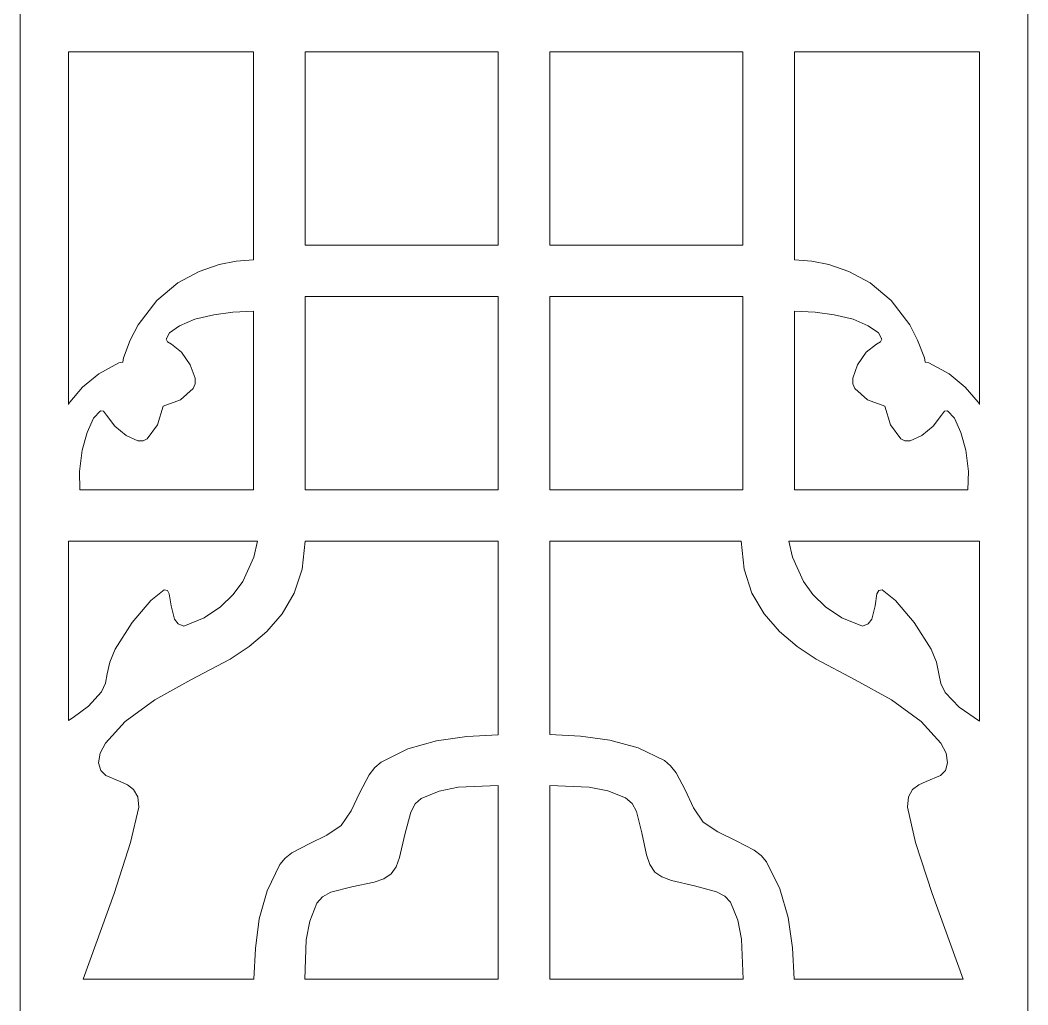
# Model space of a CAD drawing. Header units: centimetres. Extents: x -9.2 to 6.7, y -13.6 to 13.1.
# Drawn here: x -0.08 to 6.71, y -0.25 to 6.39 of the extents above; entities that cross this region are included whole.
import ezdxf

# ---------------------------------------------------------------- set-up
doc = ezdxf.new("R2010")
doc.units = ezdxf.units.CM
doc.header["$MEASUREMENT"] = 0
doc.layers.add('layer 1', color=7, linetype='Continuous')

msp = doc.modelspace()

# ---------------------------------------------------------------- linework, layer by layer
at = {"layer": 'layer 1', "color": 242, "lineweight": 9}
for points, knots in [([(-0.08297, 13.06701), (-0.08297, 13.06701), (6.71348, 13.06701), (6.71348, 13.06701), (6.71348, 13.06701), (6.71348, 13.06701), (6.71348, -13.57505), (6.71348, -13.57505), (6.71348, -13.57505), (6.71348, -13.57505), (-0.08297, -13.57505), (-0.08297, -13.57505), (-0.08297, -13.57505), (-0.08297, -13.57505), (-0.08297, 13.06701), (-0.08297, 13.06701)], [0, 0, 0, 0, 0.2, 0.2, 0.2, 0.2, 0.4, 0.4, 0.4, 0.4, 0.6, 0.6, 0.6, 0.6, 1, 1, 1, 1]), ([(0.24286, 3.79457), (0.24286, 3.79457), (0.24286, 6.17239), (0.24286, 6.17239), (0.24286, 6.17239), (0.24286, 6.17239), (1.49154, 6.17239), (1.49154, 6.17239), (1.49154, 6.17239), (1.49154, 6.17239), (1.49154, 4.7703), (1.49154, 4.7703), (1.49154, 4.7703), (1.49154, 4.7703), (1.373, 4.76161), (1.373, 4.76161), (1.373, 4.76161), (1.373, 4.76161), (1.2588, 4.73861), (1.2588, 4.73861), (1.2588, 4.73861), (1.2588, 4.73861), (1.12375, 4.69214), (1.12375, 4.69214), (1.12375, 4.69214), (1.12375, 4.69214), (0.98002, 4.61399), (0.98002, 4.61399), (0.98002, 4.61399), (0.98002, 4.61399), (0.83934, 4.49632), (0.83934, 4.49632), (0.83934, 4.49632), (0.83934, 4.49632), (0.71342, 4.33087), (0.71342, 4.33087), (0.71342, 4.33087), (0.71342, 4.33087), (0.66002, 4.22753), (0.66002, 4.22753), (0.66002, 4.22753), (0.66002, 4.22753), (0.61442, 4.10899), (0.61442, 4.10899), (0.61442, 4.10899), (0.61442, 4.10899), (0.60964, 4.08077), (0.60964, 4.08077), (0.60964, 4.08077), (0.60964, 4.08077), (0.5836, 4.07555), (0.5836, 4.07555), (0.5836, 4.07555), (0.5836, 4.07555), (0.44724, 4.0013), (0.44724, 4.0013), (0.44724, 4.0013), (0.44724, 4.0013), (0.33826, 3.91185), (0.33826, 3.91185), (0.33826, 3.91185), (0.33826, 3.91185), (0.25271, 3.81112), (0.25271, 3.81112), (0.25271, 3.81112), (0.25271, 3.81112), (0.24286, 3.79457), (0.24286, 3.79457)], [0, 0, 0, 0, 0.0555556, 0.0555556, 0.0555556, 0.0555556, 0.1111111, 0.1111111, 0.1111111, 0.1111111, 0.1666667, 0.1666667, 0.1666667, 0.1666667, 0.2222222, 0.2222222, 0.2222222, 0.2222222, 0.2777778, 0.2777778, 0.2777778, 0.2777778, 0.3333333, 0.3333333, 0.3333333, 0.3333333, 0.3888889, 0.3888889, 0.3888889, 0.3888889, 0.4444444, 0.4444444, 0.4444444, 0.4444444, 0.5, 0.5, 0.5, 0.5, 0.5555556, 0.5555556, 0.5555556, 0.5555556, 0.6111111, 0.6111111, 0.6111111, 0.6111111, 0.6666667, 0.6666667, 0.6666667, 0.6666667, 0.7222222, 0.7222222, 0.7222222, 0.7222222, 0.7777778, 0.7777778, 0.7777778, 0.7777778, 0.8333333, 0.8333333, 0.8333333, 0.8333333, 0.8888889, 0.8888889, 0.8888889, 0.8888889, 1, 1, 1, 1]), ([(1.83891, 6.17239), (1.83891, 6.17239), (1.83891, 4.86973), (1.83891, 4.86973), (1.83891, 4.86973), (1.83891, 4.86973), (3.14156, 4.86973), (3.14156, 4.86973), (3.14156, 4.86973), (3.14156, 4.86973), (3.14156, 6.17239), (3.14156, 6.17239), (3.14156, 6.17239), (3.14156, 6.17239), (1.83891, 6.17239), (1.83891, 6.17239)], [0, 0, 0, 0, 0.2, 0.2, 0.2, 0.2, 0.4, 0.4, 0.4, 0.4, 0.6, 0.6, 0.6, 0.6, 1, 1, 1, 1]), ([(4.79158, 4.86973), (4.79158, 4.86973), (4.79158, 6.17239), (4.79158, 6.17239), (4.79158, 6.17239), (4.79158, 6.17239), (3.48895, 6.17239), (3.48895, 6.17239), (3.48895, 6.17239), (3.48895, 6.17239), (3.48895, 4.86973), (3.48895, 4.86973), (3.48895, 4.86973), (3.48895, 4.86973), (4.79158, 4.86973), (4.79158, 4.86973)], [0, 0, 0, 0, 0.2, 0.2, 0.2, 0.2, 0.4, 0.4, 0.4, 0.4, 0.6, 0.6, 0.6, 0.6, 1, 1, 1, 1]), ([(6.38765, 6.17239), (6.38765, 6.17239), (6.38765, 3.79395), (6.38765, 3.79395), (6.38765, 3.79395), (6.38765, 3.79395), (6.37736, 3.81112), (6.37736, 3.81112), (6.37736, 3.81112), (6.37736, 3.81112), (6.29181, 3.91185), (6.29181, 3.91185), (6.29181, 3.91185), (6.29181, 3.91185), (6.18283, 4.0013), (6.18283, 4.0013), (6.18283, 4.0013), (6.18283, 4.0013), (6.04647, 4.07555), (6.04647, 4.07555), (6.04647, 4.07555), (6.04647, 4.07555), (6.02043, 4.08077), (6.02043, 4.08077), (6.02043, 4.08077), (6.02043, 4.08077), (6.01565, 4.10899), (6.01565, 4.10899), (6.01565, 4.10899), (6.01565, 4.10899), (5.97005, 4.22753), (5.97005, 4.22753), (5.97005, 4.22753), (5.97005, 4.22753), (5.91665, 4.33087), (5.91665, 4.33087), (5.91665, 4.33087), (5.91665, 4.33087), (5.79073, 4.49632), (5.79073, 4.49632), (5.79073, 4.49632), (5.79073, 4.49632), (5.65003, 4.61399), (5.65003, 4.61399), (5.65003, 4.61399), (5.65003, 4.61399), (5.50632, 4.69214), (5.50632, 4.69214), (5.50632, 4.69214), (5.50632, 4.69214), (5.37127, 4.73861), (5.37127, 4.73861), (5.37127, 4.73861), (5.37127, 4.73861), (5.25707, 4.76161), (5.25707, 4.76161), (5.25707, 4.76161), (5.25707, 4.76161), (5.13897, 4.7703), (5.13897, 4.7703), (5.13897, 4.7703), (5.13897, 4.7703), (5.13897, 6.17239), (5.13897, 6.17239), (5.13897, 6.17239), (5.13897, 6.17239), (6.38765, 6.17239), (6.38765, 6.17239)], [0, 0, 0, 0, 0.0555556, 0.0555556, 0.0555556, 0.0555556, 0.1111111, 0.1111111, 0.1111111, 0.1111111, 0.1666667, 0.1666667, 0.1666667, 0.1666667, 0.2222222, 0.2222222, 0.2222222, 0.2222222, 0.2777778, 0.2777778, 0.2777778, 0.2777778, 0.3333333, 0.3333333, 0.3333333, 0.3333333, 0.3888889, 0.3888889, 0.3888889, 0.3888889, 0.4444444, 0.4444444, 0.4444444, 0.4444444, 0.5, 0.5, 0.5, 0.5, 0.5555556, 0.5555556, 0.5555556, 0.5555556, 0.6111111, 0.6111111, 0.6111111, 0.6111111, 0.6666667, 0.6666667, 0.6666667, 0.6666667, 0.7222222, 0.7222222, 0.7222222, 0.7222222, 0.7777778, 0.7777778, 0.7777778, 0.7777778, 0.8333333, 0.8333333, 0.8333333, 0.8333333, 0.8888889, 0.8888889, 0.8888889, 0.8888889, 1, 1, 1, 1]), ([(1.83891, 4.52237), (1.83891, 4.52237), (1.83891, 3.21971), (1.83891, 3.21971), (1.83891, 3.21971), (1.83891, 3.21971), (3.14156, 3.21971), (3.14156, 3.21971), (3.14156, 3.21971), (3.14156, 3.21971), (3.14156, 4.52237), (3.14156, 4.52237), (3.14156, 4.52237), (3.14156, 4.52237), (1.83891, 4.52237), (1.83891, 4.52237)], [0, 0, 0, 0, 0.2, 0.2, 0.2, 0.2, 0.4, 0.4, 0.4, 0.4, 0.6, 0.6, 0.6, 0.6, 1, 1, 1, 1]), ([(4.79158, 3.21971), (4.79158, 3.21971), (4.79158, 4.52237), (4.79158, 4.52237), (4.79158, 4.52237), (4.79158, 4.52237), (3.48895, 4.52237), (3.48895, 4.52237), (3.48895, 4.52237), (3.48895, 4.52237), (3.48895, 3.21971), (3.48895, 3.21971), (3.48895, 3.21971), (3.48895, 3.21971), (4.79158, 3.21971), (4.79158, 3.21971)], [0, 0, 0, 0, 0.2, 0.2, 0.2, 0.2, 0.4, 0.4, 0.4, 0.4, 0.6, 0.6, 0.6, 0.6, 1, 1, 1, 1]), ([(1.49154, 3.21971), (1.49154, 3.21971), (1.49154, 4.42293), (1.49154, 4.42293), (1.49154, 4.42293), (1.49154, 4.42293), (1.35128, 4.41642), (1.35128, 4.41642), (1.35128, 4.41642), (1.35128, 4.41642), (1.22233, 4.40035), (1.22233, 4.40035), (1.22233, 4.40035), (1.22233, 4.40035), (1.09554, 4.36909), (1.09554, 4.36909), (1.09554, 4.36909), (1.09554, 4.36909), (0.99262, 4.32523), (0.99262, 4.32523), (0.99262, 4.32523), (0.99262, 4.32523), (0.92401, 4.27876), (0.92401, 4.27876), (0.92401, 4.27876), (0.92401, 4.27876), (0.90187, 4.23492), (0.90187, 4.23492), (0.90187, 4.23492), (0.90187, 4.23492), (0.91143, 4.21625), (0.91143, 4.21625), (0.91143, 4.21625), (0.91143, 4.21625), (0.93704, 4.20105), (0.93704, 4.20105), (0.93704, 4.20105), (0.93704, 4.20105), (1.00609, 4.1485), (1.00609, 4.1485), (1.00609, 4.1485), (1.00609, 4.1485), (1.06471, 4.06295), (1.06471, 4.06295), (1.06471, 4.06295), (1.06471, 4.06295), (1.0964, 3.97221), (1.0964, 3.97221), (1.0964, 3.97221), (1.0964, 3.97221), (1.09683, 3.93313), (1.09683, 3.93313), (1.09683, 3.93313), (1.09683, 3.93313), (1.08424, 3.9023), (1.08424, 3.9023), (1.08424, 3.9023), (1.08424, 3.9023), (0.99784, 3.82588), (0.99784, 3.82588), (0.99784, 3.82588), (0.99784, 3.82588), (0.88146, 3.7842), (0.88146, 3.7842), (0.88146, 3.7842), (0.88146, 3.7842), (0.84325, 3.6574), (0.84325, 3.6574), (0.84325, 3.6574), (0.84325, 3.6574), (0.77334, 3.56275), (0.77334, 3.56275), (0.77334, 3.56275), (0.77334, 3.56275), (0.74598, 3.54928), (0.74598, 3.54928), (0.74598, 3.54928), (0.74598, 3.54928), (0.71125, 3.54972), (0.71125, 3.54972), (0.71125, 3.54972), (0.71125, 3.54972), (0.63178, 3.58445), (0.63178, 3.58445), (0.63178, 3.58445), (0.63178, 3.58445), (0.5545, 3.64828), (0.5545, 3.64828), (0.5545, 3.64828), (0.5545, 3.64828), (0.49935, 3.7234), (0.49935, 3.7234), (0.49935, 3.7234), (0.49935, 3.7234), (0.47982, 3.74859), (0.47982, 3.74859), (0.47982, 3.74859), (0.47982, 3.74859), (0.4581, 3.7512), (0.4581, 3.7512), (0.4581, 3.7512), (0.4581, 3.7512), (0.41207, 3.703), (0.41207, 3.703), (0.41207, 3.703), (0.41207, 3.703), (0.36865, 3.60573), (0.36865, 3.60573), (0.36865, 3.60573), (0.36865, 3.60573), (0.33521, 3.48589), (0.33521, 3.48589), (0.33521, 3.48589), (0.33521, 3.48589), (0.31785, 3.34172), (0.31785, 3.34172), (0.31785, 3.34172), (0.31785, 3.34172), (0.32046, 3.21971), (0.32046, 3.21971), (0.32046, 3.21971), (0.32046, 3.21971), (1.49154, 3.21971), (1.49154, 3.21971)], [0, 0, 0, 0, 0.03125, 0.03125, 0.03125, 0.03125, 0.0625, 0.0625, 0.0625, 0.0625, 0.09375, 0.09375, 0.09375, 0.09375, 0.125, 0.125, 0.125, 0.125, 0.15625, 0.15625, 0.15625, 0.15625, 0.1875, 0.1875, 0.1875, 0.1875, 0.21875, 0.21875, 0.21875, 0.21875, 0.25, 0.25, 0.25, 0.25, 0.28125, 0.28125, 0.28125, 0.28125, 0.3125, 0.3125, 0.3125, 0.3125, 0.34375, 0.34375, 0.34375, 0.34375, 0.375, 0.375, 0.375, 0.375, 0.40625, 0.40625, 0.40625, 0.40625, 0.4375, 0.4375, 0.4375, 0.4375, 0.46875, 0.46875, 0.46875, 0.46875, 0.5, 0.5, 0.5, 0.5, 0.53125, 0.53125, 0.53125, 0.53125, 0.5625, 0.5625, 0.5625, 0.5625, 0.59375, 0.59375, 0.59375, 0.59375, 0.625, 0.625, 0.625, 0.625, 0.65625, 0.65625, 0.65625, 0.65625, 0.6875, 0.6875, 0.6875, 0.6875, 0.71875, 0.71875, 0.71875, 0.71875, 0.75, 0.75, 0.75, 0.75, 0.78125, 0.78125, 0.78125, 0.78125, 0.8125, 0.8125, 0.8125, 0.8125, 0.84375, 0.84375, 0.84375, 0.84375, 0.875, 0.875, 0.875, 0.875, 0.90625, 0.90625, 0.90625, 0.90625, 0.9375, 0.9375, 0.9375, 0.9375, 1, 1, 1, 1]), ([(5.13897, 4.42293), (5.13897, 4.42293), (5.13897, 3.21971), (5.13897, 3.21971), (5.13897, 3.21971), (5.13897, 3.21971), (6.30961, 3.21971), (6.30961, 3.21971), (6.30961, 3.21971), (6.30961, 3.21971), (6.31222, 3.34172), (6.31222, 3.34172), (6.31222, 3.34172), (6.31222, 3.34172), (6.29484, 3.48589), (6.29484, 3.48589), (6.29484, 3.48589), (6.29484, 3.48589), (6.26142, 3.60573), (6.26142, 3.60573), (6.26142, 3.60573), (6.26142, 3.60573), (6.218, 3.703), (6.218, 3.703), (6.218, 3.703), (6.218, 3.703), (6.17197, 3.7512), (6.17197, 3.7512), (6.17197, 3.7512), (6.17197, 3.7512), (6.15025, 3.74859), (6.15025, 3.74859), (6.15025, 3.74859), (6.15025, 3.74859), (6.13072, 3.7234), (6.13072, 3.7234), (6.13072, 3.7234), (6.13072, 3.7234), (6.07557, 3.64828), (6.07557, 3.64828), (6.07557, 3.64828), (6.07557, 3.64828), (5.99829, 3.58445), (5.99829, 3.58445), (5.99829, 3.58445), (5.99829, 3.58445), (5.91882, 3.54972), (5.91882, 3.54972), (5.91882, 3.54972), (5.91882, 3.54972), (5.88409, 3.54928), (5.88409, 3.54928), (5.88409, 3.54928), (5.88409, 3.54928), (5.85673, 3.56275), (5.85673, 3.56275), (5.85673, 3.56275), (5.85673, 3.56275), (5.78681, 3.6574), (5.78681, 3.6574), (5.78681, 3.6574), (5.78681, 3.6574), (5.74861, 3.7842), (5.74861, 3.7842), (5.74861, 3.7842), (5.74861, 3.7842), (5.63223, 3.82588), (5.63223, 3.82588), (5.63223, 3.82588), (5.63223, 3.82588), (5.54583, 3.9023), (5.54583, 3.9023), (5.54583, 3.9023), (5.54583, 3.9023), (5.53324, 3.93313), (5.53324, 3.93313), (5.53324, 3.93313), (5.53324, 3.93313), (5.53368, 3.97221), (5.53368, 3.97221), (5.53368, 3.97221), (5.53368, 3.97221), (5.56536, 4.06295), (5.56536, 4.06295), (5.56536, 4.06295), (5.56536, 4.06295), (5.62398, 4.1485), (5.62398, 4.1485), (5.62398, 4.1485), (5.62398, 4.1485), (5.69303, 4.20105), (5.69303, 4.20105), (5.69303, 4.20105), (5.69303, 4.20105), (5.71864, 4.21625), (5.71864, 4.21625), (5.71864, 4.21625), (5.71864, 4.21625), (5.7282, 4.23492), (5.7282, 4.23492), (5.7282, 4.23492), (5.7282, 4.23492), (5.70604, 4.27876), (5.70604, 4.27876), (5.70604, 4.27876), (5.70604, 4.27876), (5.63745, 4.32523), (5.63745, 4.32523), (5.63745, 4.32523), (5.63745, 4.32523), (5.53453, 4.36909), (5.53453, 4.36909), (5.53453, 4.36909), (5.53453, 4.36909), (5.40774, 4.40035), (5.40774, 4.40035), (5.40774, 4.40035), (5.40774, 4.40035), (5.27877, 4.41642), (5.27877, 4.41642), (5.27877, 4.41642), (5.27877, 4.41642), (5.13897, 4.42293), (5.13897, 4.42293)], [0, 0, 0, 0, 0.03125, 0.03125, 0.03125, 0.03125, 0.0625, 0.0625, 0.0625, 0.0625, 0.09375, 0.09375, 0.09375, 0.09375, 0.125, 0.125, 0.125, 0.125, 0.15625, 0.15625, 0.15625, 0.15625, 0.1875, 0.1875, 0.1875, 0.1875, 0.21875, 0.21875, 0.21875, 0.21875, 0.25, 0.25, 0.25, 0.25, 0.28125, 0.28125, 0.28125, 0.28125, 0.3125, 0.3125, 0.3125, 0.3125, 0.34375, 0.34375, 0.34375, 0.34375, 0.375, 0.375, 0.375, 0.375, 0.40625, 0.40625, 0.40625, 0.40625, 0.4375, 0.4375, 0.4375, 0.4375, 0.46875, 0.46875, 0.46875, 0.46875, 0.5, 0.5, 0.5, 0.5, 0.53125, 0.53125, 0.53125, 0.53125, 0.5625, 0.5625, 0.5625, 0.5625, 0.59375, 0.59375, 0.59375, 0.59375, 0.625, 0.625, 0.625, 0.625, 0.65625, 0.65625, 0.65625, 0.65625, 0.6875, 0.6875, 0.6875, 0.6875, 0.71875, 0.71875, 0.71875, 0.71875, 0.75, 0.75, 0.75, 0.75, 0.78125, 0.78125, 0.78125, 0.78125, 0.8125, 0.8125, 0.8125, 0.8125, 0.84375, 0.84375, 0.84375, 0.84375, 0.875, 0.875, 0.875, 0.875, 0.90625, 0.90625, 0.90625, 0.90625, 0.9375, 0.9375, 0.9375, 0.9375, 1, 1, 1, 1]), ([(0.24286, 1.6644), (0.24286, 1.6644), (0.24286, 2.87235), (0.24286, 2.87235), (0.24286, 2.87235), (0.24286, 2.87235), (1.51715, 2.87235), (1.51715, 2.87235), (1.51715, 2.87235), (1.51715, 2.87235), (1.4924, 2.76466), (1.4924, 2.76466), (1.4924, 2.76466), (1.4924, 2.76466), (1.41815, 2.60096), (1.41815, 2.60096), (1.41815, 2.60096), (1.41815, 2.60096), (1.35477, 2.51325), (1.35477, 2.51325), (1.35477, 2.51325), (1.35477, 2.51325), (1.26922, 2.42943), (1.26922, 2.42943), (1.26922, 2.42943), (1.26922, 2.42943), (1.15849, 2.35648), (1.15849, 2.35648), (1.15849, 2.35648), (1.15849, 2.35648), (1.01998, 2.29917), (1.01998, 2.29917), (1.01998, 2.29917), (1.01998, 2.29917), (0.98177, 2.31523), (0.98177, 2.31523), (0.98177, 2.31523), (0.98177, 2.31523), (0.95788, 2.34737), (0.95788, 2.34737), (0.95788, 2.34737), (0.95788, 2.34737), (0.93574, 2.43639), (0.93574, 2.43639), (0.93574, 2.43639), (0.93574, 2.43639), (0.92315, 2.51759), (0.92315, 2.51759), (0.92315, 2.51759), (0.92315, 2.51759), (0.91056, 2.5406), (0.91056, 2.5406), (0.91056, 2.5406), (0.91056, 2.5406), (0.88884, 2.54363), (0.88884, 2.54363), (0.88884, 2.54363), (0.88884, 2.54363), (0.79897, 2.472), (0.79897, 2.472), (0.79897, 2.472), (0.79897, 2.472), (0.67261, 2.32436), (0.67261, 2.32436), (0.67261, 2.32436), (0.67261, 2.32436), (0.55841, 2.14546), (0.55841, 2.14546), (0.55841, 2.14546), (0.55841, 2.14546), (0.52107, 2.05732), (0.52107, 2.05732), (0.52107, 2.05732), (0.52107, 2.05732), (0.50501, 1.97873), (0.50501, 1.97873), (0.50501, 1.97873), (0.50501, 1.97873), (0.49283, 1.91576), (0.49283, 1.91576), (0.49283, 1.91576), (0.49283, 1.91576), (0.46505, 1.85757), (0.46505, 1.85757), (0.46505, 1.85757), (0.46505, 1.85757), (0.37734, 1.75987), (0.37734, 1.75987), (0.37734, 1.75987), (0.37734, 1.75987), (0.27443, 1.68475), (0.27443, 1.68475), (0.27443, 1.68475), (0.27443, 1.68475), (0.24286, 1.6644), (0.24286, 1.6644)], [0, 0, 0, 0, 0.04, 0.04, 0.04, 0.04, 0.08, 0.08, 0.08, 0.08, 0.12, 0.12, 0.12, 0.12, 0.16, 0.16, 0.16, 0.16, 0.2, 0.2, 0.2, 0.2, 0.24, 0.24, 0.24, 0.24, 0.28, 0.28, 0.28, 0.28, 0.32, 0.32, 0.32, 0.32, 0.36, 0.36, 0.36, 0.36, 0.4, 0.4, 0.4, 0.4, 0.44, 0.44, 0.44, 0.44, 0.48, 0.48, 0.48, 0.48, 0.52, 0.52, 0.52, 0.52, 0.56, 0.56, 0.56, 0.56, 0.6, 0.6, 0.6, 0.6, 0.64, 0.64, 0.64, 0.64, 0.68, 0.68, 0.68, 0.68, 0.72, 0.72, 0.72, 0.72, 0.76, 0.76, 0.76, 0.76, 0.8, 0.8, 0.8, 0.8, 0.84, 0.84, 0.84, 0.84, 0.88, 0.88, 0.88, 0.88, 0.92, 0.92, 0.92, 0.92, 1, 1, 1, 1]), ([(1.49284, -0.08033), (1.49284, -0.08033), (1.50326, 0.12679), (1.50326, 0.12679), (1.50326, 0.12679), (1.50326, 0.12679), (1.53018, 0.3261), (1.53018, 0.3261), (1.53018, 0.3261), (1.53018, 0.3261), (1.58273, 0.5154), (1.58273, 0.5154), (1.58273, 0.5154), (1.58273, 0.5154), (1.66827, 0.69343), (1.66827, 0.69343), (1.66827, 0.69343), (1.66827, 0.69343), (1.70344, 0.73512), (1.70344, 0.73512), (1.70344, 0.73512), (1.70344, 0.73512), (1.75033, 0.7716), (1.75033, 0.7716), (1.75033, 0.7716), (1.75033, 0.7716), (1.86583, 0.83238), (1.86583, 0.83238), (1.86583, 0.83238), (1.86583, 0.83238), (1.98611, 0.88927), (1.98611, 0.88927), (1.98611, 0.88927), (1.98611, 0.88927), (2.08251, 0.95571), (2.08251, 0.95571), (2.08251, 0.95571), (2.08251, 0.95571), (2.14939, 1.05427), (2.14939, 1.05427), (2.14939, 1.05427), (2.14939, 1.05427), (2.20843, 1.17803), (2.20843, 1.17803), (2.20843, 1.17803), (2.20843, 1.17803), (2.27184, 1.29743), (2.27184, 1.29743), (2.27184, 1.29743), (2.27184, 1.29743), (2.30874, 1.34649), (2.30874, 1.34649), (2.30874, 1.34649), (2.30874, 1.34649), (2.35085, 1.3821), (2.35085, 1.3821), (2.35085, 1.3821), (2.35085, 1.3821), (2.53236, 1.47199), (2.53236, 1.47199), (2.53236, 1.47199), (2.53236, 1.47199), (2.72559, 1.52713), (2.72559, 1.52713), (2.72559, 1.52713), (2.72559, 1.52713), (2.9288, 1.55666), (2.9288, 1.55666), (2.9288, 1.55666), (2.9288, 1.55666), (3.14156, 1.56796), (3.14156, 1.56796), (3.14156, 1.56796), (3.14156, 1.56796), (3.14156, 2.87235), (3.14156, 2.87235), (3.14156, 2.87235), (3.14156, 2.87235), (1.83891, 2.87235), (1.83891, 2.87235), (1.83891, 2.87235), (1.83891, 2.87235), (1.81938, 2.68432), (1.81938, 2.68432), (1.81938, 2.68432), (1.81938, 2.68432), (1.76554, 2.52193), (1.76554, 2.52193), (1.76554, 2.52193), (1.76554, 2.52193), (1.68433, 2.38298), (1.68433, 2.38298), (1.68433, 2.38298), (1.68433, 2.38298), (1.58099, 2.26356), (1.58099, 2.26356), (1.58099, 2.26356), (1.58099, 2.26356), (1.46157, 2.16283), (1.46157, 2.16283), (1.46157, 2.16283), (1.46157, 2.16283), (1.33261, 2.07641), (1.33261, 2.07641), (1.33261, 2.07641), (1.33261, 2.07641), (1.06905, 1.93704), (1.06905, 1.93704), (1.06905, 1.93704), (1.06905, 1.93704), (0.82545, 1.80286), (0.82545, 1.80286), (0.82545, 1.80286), (0.82545, 1.80286), (0.6257, 1.65741), (0.6257, 1.65741), (0.6257, 1.65741), (0.6257, 1.65741), (0.49197, 1.51151), (0.49197, 1.51151), (0.49197, 1.51151), (0.49197, 1.51151), (0.4568, 1.44246), (0.4568, 1.44246), (0.4568, 1.44246), (0.4568, 1.44246), (0.44638, 1.37734), (0.44638, 1.37734), (0.44638, 1.37734), (0.44638, 1.37734), (0.46115, 1.32653), (0.46115, 1.32653), (0.46115, 1.32653), (0.46115, 1.32653), (0.49458, 1.29309), (0.49458, 1.29309), (0.49458, 1.29309), (0.49458, 1.29309), (0.59097, 1.2514), (0.59097, 1.2514), (0.59097, 1.2514), (0.59097, 1.2514), (0.64047, 1.2297), (0.64047, 1.2297), (0.64047, 1.2297), (0.64047, 1.2297), (0.68259, 1.19756), (0.68259, 1.19756), (0.68259, 1.19756), (0.68259, 1.19756), (0.71039, 1.14979), (0.71039, 1.14979), (0.71039, 1.14979), (0.71039, 1.14979), (0.71689, 1.07816), (0.71689, 1.07816), (0.71689, 1.07816), (0.71689, 1.07816), (0.66219, 0.84021), (0.66219, 0.84021), (0.66219, 0.84021), (0.66219, 0.84021), (0.55102, 0.49631), (0.55102, 0.49631), (0.55102, 0.49631), (0.55102, 0.49631), (0.34129, -0.08033), (0.34129, -0.08033), (0.34129, -0.08033), (0.34129, -0.08033), (1.49284, -0.08033), (1.49284, -0.08033)], [0, 0, 0, 0, 0.0227273, 0.0227273, 0.0227273, 0.0227273, 0.0454545, 0.0454545, 0.0454545, 0.0454545, 0.0681818, 0.0681818, 0.0681818, 0.0681818, 0.0909091, 0.0909091, 0.0909091, 0.0909091, 0.1136364, 0.1136364, 0.1136364, 0.1136364, 0.1363636, 0.1363636, 0.1363636, 0.1363636, 0.1590909, 0.1590909, 0.1590909, 0.1590909, 0.1818182, 0.1818182, 0.1818182, 0.1818182, 0.2045455, 0.2045455, 0.2045455, 0.2045455, 0.2272727, 0.2272727, 0.2272727, 0.2272727, 0.25, 0.25, 0.25, 0.25, 0.2727273, 0.2727273, 0.2727273, 0.2727273, 0.2954545, 0.2954545, 0.2954545, 0.2954545, 0.3181818, 0.3181818, 0.3181818, 0.3181818, 0.3409091, 0.3409091, 0.3409091, 0.3409091, 0.3636364, 0.3636364, 0.3636364, 0.3636364, 0.3863636, 0.3863636, 0.3863636, 0.3863636, 0.4090909, 0.4090909, 0.4090909, 0.4090909, 0.4318182, 0.4318182, 0.4318182, 0.4318182, 0.4545455, 0.4545455, 0.4545455, 0.4545455, 0.4772727, 0.4772727, 0.4772727, 0.4772727, 0.5, 0.5, 0.5, 0.5, 0.5227273, 0.5227273, 0.5227273, 0.5227273, 0.5454545, 0.5454545, 0.5454545, 0.5454545, 0.5681818, 0.5681818, 0.5681818, 0.5681818, 0.5909091, 0.5909091, 0.5909091, 0.5909091, 0.6136364, 0.6136364, 0.6136364, 0.6136364, 0.6363636, 0.6363636, 0.6363636, 0.6363636, 0.6590909, 0.6590909, 0.6590909, 0.6590909, 0.6818182, 0.6818182, 0.6818182, 0.6818182, 0.7045455, 0.7045455, 0.7045455, 0.7045455, 0.7272727, 0.7272727, 0.7272727, 0.7272727, 0.75, 0.75, 0.75, 0.75, 0.7727273, 0.7727273, 0.7727273, 0.7727273, 0.7954545, 0.7954545, 0.7954545, 0.7954545, 0.8181818, 0.8181818, 0.8181818, 0.8181818, 0.8409091, 0.8409091, 0.8409091, 0.8409091, 0.8636364, 0.8636364, 0.8636364, 0.8636364, 0.8863636, 0.8863636, 0.8863636, 0.8863636, 0.9090909, 0.9090909, 0.9090909, 0.9090909, 0.9318182, 0.9318182, 0.9318182, 0.9318182, 0.9545455, 0.9545455, 0.9545455, 0.9545455, 1, 1, 1, 1]), ([(3.48895, 1.56838), (3.48895, 1.56838), (3.69607, 1.55797), (3.69607, 1.55797), (3.69607, 1.55797), (3.69607, 1.55797), (3.89493, 1.53061), (3.89493, 1.53061), (3.89493, 1.53061), (3.89493, 1.53061), (4.08426, 1.47851), (4.08426, 1.47851), (4.08426, 1.47851), (4.08426, 1.47851), (4.26229, 1.39296), (4.26229, 1.39296), (4.26229, 1.39296), (4.26229, 1.39296), (4.30439, 1.35779), (4.30439, 1.35779), (4.30439, 1.35779), (4.30439, 1.35779), (4.34044, 1.31046), (4.34044, 1.31046), (4.34044, 1.31046), (4.34044, 1.31046), (4.40124, 1.19539), (4.40124, 1.19539), (4.40124, 1.19539), (4.40124, 1.19539), (4.45811, 1.07511), (4.45811, 1.07511), (4.45811, 1.07511), (4.45811, 1.07511), (4.52454, 0.97828), (4.52454, 0.97828), (4.52454, 0.97828), (4.52454, 0.97828), (4.62312, 0.91185), (4.62312, 0.91185), (4.62312, 0.91185), (4.62312, 0.91185), (4.7473, 0.85237), (4.7473, 0.85237), (4.7473, 0.85237), (4.7473, 0.85237), (4.86714, 0.7894), (4.86714, 0.7894), (4.86714, 0.7894), (4.86714, 0.7894), (4.91535, 0.75249), (4.91535, 0.75249), (4.91535, 0.75249), (4.91535, 0.75249), (4.95138, 0.71037), (4.95138, 0.71037), (4.95138, 0.71037), (4.95138, 0.71037), (5.04083, 0.52887), (5.04083, 0.52887), (5.04083, 0.52887), (5.04083, 0.52887), (5.0964, 0.33564), (5.0964, 0.33564), (5.0964, 0.33564), (5.0964, 0.33564), (5.1255, 0.13155), (5.1255, 0.13155), (5.1255, 0.13155), (5.1255, 0.13155), (5.13679, -0.08033), (5.13679, -0.08033), (5.13679, -0.08033), (5.13679, -0.08033), (6.27748, -0.08033), (6.27748, -0.08033), (6.27748, -0.08033), (6.27748, -0.08033), (6.06732, 0.49631), (6.06732, 0.49631), (6.06732, 0.49631), (6.06732, 0.49631), (5.95616, 0.84021), (5.95616, 0.84021), (5.95616, 0.84021), (5.95616, 0.84021), (5.90188, 1.07816), (5.90188, 1.07816), (5.90188, 1.07816), (5.90188, 1.07816), (5.9084, 1.14979), (5.9084, 1.14979), (5.9084, 1.14979), (5.9084, 1.14979), (5.93618, 1.19756), (5.93618, 1.19756), (5.93618, 1.19756), (5.93618, 1.19756), (5.97787, 1.2297), (5.97787, 1.2297), (5.97787, 1.2297), (5.97787, 1.2297), (6.0278, 1.2514), (6.0278, 1.2514), (6.0278, 1.2514), (6.0278, 1.2514), (6.12421, 1.29309), (6.12421, 1.29309), (6.12421, 1.29309), (6.12421, 1.29309), (6.15764, 1.32653), (6.15764, 1.32653), (6.15764, 1.32653), (6.15764, 1.32653), (6.17197, 1.37734), (6.17197, 1.37734), (6.17197, 1.37734), (6.17197, 1.37734), (6.16199, 1.44246), (6.16199, 1.44246), (6.16199, 1.44246), (6.16199, 1.44246), (6.12682, 1.51151), (6.12682, 1.51151), (6.12682, 1.51151), (6.12682, 1.51151), (5.99307, 1.65741), (5.99307, 1.65741), (5.99307, 1.65741), (5.99307, 1.65741), (5.79332, 1.80286), (5.79332, 1.80286), (5.79332, 1.80286), (5.79332, 1.80286), (5.54974, 1.93704), (5.54974, 1.93704), (5.54974, 1.93704), (5.54974, 1.93704), (5.28617, 2.07641), (5.28617, 2.07641), (5.28617, 2.07641), (5.28617, 2.07641), (5.15676, 2.16283), (5.15676, 2.16283), (5.15676, 2.16283), (5.15676, 2.16283), (5.0378, 2.26356), (5.0378, 2.26356), (5.0378, 2.26356), (5.0378, 2.26356), (4.93446, 2.38298), (4.93446, 2.38298), (4.93446, 2.38298), (4.93446, 2.38298), (4.85282, 2.52193), (4.85282, 2.52193), (4.85282, 2.52193), (4.85282, 2.52193), (4.79941, 2.68432), (4.79941, 2.68432), (4.79941, 2.68432), (4.79941, 2.68432), (4.77986, 2.87235), (4.77986, 2.87235), (4.77986, 2.87235), (4.77986, 2.87235), (3.48895, 2.87235), (3.48895, 2.87235), (3.48895, 2.87235), (3.48895, 2.87235), (3.48895, 1.56838), (3.48895, 1.56838)], [0, 0, 0, 0, 0.0227273, 0.0227273, 0.0227273, 0.0227273, 0.0454545, 0.0454545, 0.0454545, 0.0454545, 0.0681818, 0.0681818, 0.0681818, 0.0681818, 0.0909091, 0.0909091, 0.0909091, 0.0909091, 0.1136364, 0.1136364, 0.1136364, 0.1136364, 0.1363636, 0.1363636, 0.1363636, 0.1363636, 0.1590909, 0.1590909, 0.1590909, 0.1590909, 0.1818182, 0.1818182, 0.1818182, 0.1818182, 0.2045455, 0.2045455, 0.2045455, 0.2045455, 0.2272727, 0.2272727, 0.2272727, 0.2272727, 0.25, 0.25, 0.25, 0.25, 0.2727273, 0.2727273, 0.2727273, 0.2727273, 0.2954545, 0.2954545, 0.2954545, 0.2954545, 0.3181818, 0.3181818, 0.3181818, 0.3181818, 0.3409091, 0.3409091, 0.3409091, 0.3409091, 0.3636364, 0.3636364, 0.3636364, 0.3636364, 0.3863636, 0.3863636, 0.3863636, 0.3863636, 0.4090909, 0.4090909, 0.4090909, 0.4090909, 0.4318182, 0.4318182, 0.4318182, 0.4318182, 0.4545455, 0.4545455, 0.4545455, 0.4545455, 0.4772727, 0.4772727, 0.4772727, 0.4772727, 0.5, 0.5, 0.5, 0.5, 0.5227273, 0.5227273, 0.5227273, 0.5227273, 0.5454545, 0.5454545, 0.5454545, 0.5454545, 0.5681818, 0.5681818, 0.5681818, 0.5681818, 0.5909091, 0.5909091, 0.5909091, 0.5909091, 0.6136364, 0.6136364, 0.6136364, 0.6136364, 0.6363636, 0.6363636, 0.6363636, 0.6363636, 0.6590909, 0.6590909, 0.6590909, 0.6590909, 0.6818182, 0.6818182, 0.6818182, 0.6818182, 0.7045455, 0.7045455, 0.7045455, 0.7045455, 0.7272727, 0.7272727, 0.7272727, 0.7272727, 0.75, 0.75, 0.75, 0.75, 0.7727273, 0.7727273, 0.7727273, 0.7727273, 0.7954545, 0.7954545, 0.7954545, 0.7954545, 0.8181818, 0.8181818, 0.8181818, 0.8181818, 0.8409091, 0.8409091, 0.8409091, 0.8409091, 0.8636364, 0.8636364, 0.8636364, 0.8636364, 0.8863636, 0.8863636, 0.8863636, 0.8863636, 0.9090909, 0.9090909, 0.9090909, 0.9090909, 0.9318182, 0.9318182, 0.9318182, 0.9318182, 0.9545455, 0.9545455, 0.9545455, 0.9545455, 1, 1, 1, 1]), ([(6.38765, 2.87235), (6.38765, 2.87235), (6.38765, 1.65912), (6.38765, 1.65912), (6.38765, 1.65912), (6.38765, 1.65912), (6.251, 1.7525), (6.251, 1.7525), (6.251, 1.7525), (6.251, 1.7525), (6.15677, 1.85279), (6.15677, 1.85279), (6.15677, 1.85279), (6.15677, 1.85279), (6.12638, 1.91271), (6.12638, 1.91271), (6.12638, 1.91271), (6.12638, 1.91271), (6.11335, 1.97873), (6.11335, 1.97873), (6.11335, 1.97873), (6.11335, 1.97873), (6.09772, 2.05732), (6.09772, 2.05732), (6.09772, 2.05732), (6.09772, 2.05732), (6.06038, 2.14546), (6.06038, 2.14546), (6.06038, 2.14546), (6.06038, 2.14546), (5.94618, 2.32436), (5.94618, 2.32436), (5.94618, 2.32436), (5.94618, 2.32436), (5.81982, 2.472), (5.81982, 2.472), (5.81982, 2.472), (5.81982, 2.472), (5.72994, 2.54363), (5.72994, 2.54363), (5.72994, 2.54363), (5.72994, 2.54363), (5.70822, 2.5406), (5.70822, 2.5406), (5.70822, 2.5406), (5.70822, 2.5406), (5.69562, 2.51759), (5.69562, 2.51759), (5.69562, 2.51759), (5.69562, 2.51759), (5.68261, 2.43639), (5.68261, 2.43639), (5.68261, 2.43639), (5.68261, 2.43639), (5.66089, 2.34737), (5.66089, 2.34737), (5.66089, 2.34737), (5.66089, 2.34737), (5.63658, 2.31523), (5.63658, 2.31523), (5.63658, 2.31523), (5.63658, 2.31523), (5.5988, 2.29917), (5.5988, 2.29917), (5.5988, 2.29917), (5.5988, 2.29917), (5.45985, 2.35648), (5.45985, 2.35648), (5.45985, 2.35648), (5.45985, 2.35648), (5.34955, 2.42943), (5.34955, 2.42943), (5.34955, 2.42943), (5.34955, 2.42943), (5.26403, 2.51325), (5.26403, 2.51325), (5.26403, 2.51325), (5.26403, 2.51325), (5.20062, 2.60096), (5.20062, 2.60096), (5.20062, 2.60096), (5.20062, 2.60096), (5.12637, 2.76466), (5.12637, 2.76466), (5.12637, 2.76466), (5.12637, 2.76466), (5.10118, 2.87235), (5.10118, 2.87235), (5.10118, 2.87235), (5.10118, 2.87235), (6.38765, 2.87235), (6.38765, 2.87235)], [0, 0, 0, 0, 0.0416667, 0.0416667, 0.0416667, 0.0416667, 0.0833333, 0.0833333, 0.0833333, 0.0833333, 0.125, 0.125, 0.125, 0.125, 0.1666667, 0.1666667, 0.1666667, 0.1666667, 0.2083333, 0.2083333, 0.2083333, 0.2083333, 0.25, 0.25, 0.25, 0.25, 0.2916667, 0.2916667, 0.2916667, 0.2916667, 0.3333333, 0.3333333, 0.3333333, 0.3333333, 0.375, 0.375, 0.375, 0.375, 0.4166667, 0.4166667, 0.4166667, 0.4166667, 0.4583333, 0.4583333, 0.4583333, 0.4583333, 0.5, 0.5, 0.5, 0.5, 0.5416667, 0.5416667, 0.5416667, 0.5416667, 0.5833333, 0.5833333, 0.5833333, 0.5833333, 0.625, 0.625, 0.625, 0.625, 0.6666667, 0.6666667, 0.6666667, 0.6666667, 0.7083333, 0.7083333, 0.7083333, 0.7083333, 0.75, 0.75, 0.75, 0.75, 0.7916667, 0.7916667, 0.7916667, 0.7916667, 0.8333333, 0.8333333, 0.8333333, 0.8333333, 0.875, 0.875, 0.875, 0.875, 0.9166667, 0.9166667, 0.9166667, 0.9166667, 1, 1, 1, 1]), ([(3.14156, 1.22448), (3.14156, 1.22448), (2.87148, 1.21364), (2.87148, 1.21364), (2.87148, 1.21364), (2.87148, 1.21364), (2.74382, 1.18758), (2.74382, 1.18758), (2.74382, 1.18758), (2.74382, 1.18758), (2.62181, 1.13808), (2.62181, 1.13808), (2.62181, 1.13808), (2.62181, 1.13808), (2.5823, 1.10117), (2.5823, 1.10117), (2.5823, 1.10117), (2.5823, 1.10117), (2.55233, 1.04472), (2.55233, 1.04472), (2.55233, 1.04472), (2.55233, 1.04472), (2.51195, 0.89535), (2.51195, 0.89535), (2.51195, 0.89535), (2.51195, 0.89535), (2.47591, 0.74034), (2.47591, 0.74034), (2.47591, 0.74034), (2.47591, 0.74034), (2.45203, 0.67607), (2.45203, 0.67607), (2.45203, 0.67607), (2.45203, 0.67607), (2.41989, 0.6296), (2.41989, 0.6296), (2.41989, 0.6296), (2.41989, 0.6296), (2.3691, 0.59531), (2.3691, 0.59531), (2.3691, 0.59531), (2.3691, 0.59531), (2.3044, 0.57229), (2.3044, 0.57229), (2.3044, 0.57229), (2.3044, 0.57229), (2.15459, 0.54147), (2.15459, 0.54147), (2.15459, 0.54147), (2.15459, 0.54147), (2.01217, 0.50498), (2.01217, 0.50498), (2.01217, 0.50498), (2.01217, 0.50498), (1.95659, 0.47459), (1.95659, 0.47459), (1.95659, 0.47459), (1.95659, 0.47459), (1.91838, 0.43074), (1.91838, 0.43074), (1.91838, 0.43074), (1.91838, 0.43074), (1.87061, 0.3109), (1.87061, 0.3109), (1.87061, 0.3109), (1.87061, 0.3109), (1.84542, 0.18498), (1.84542, 0.18498), (1.84542, 0.18498), (1.84542, 0.18498), (1.83632, -0.08033), (1.83632, -0.08033), (1.83632, -0.08033), (1.83632, -0.08033), (3.14156, -0.08033), (3.14156, -0.08033), (3.14156, -0.08033), (3.14156, -0.08033), (3.14156, 1.22448), (3.14156, 1.22448)], [0, 0, 0, 0, 0.047619, 0.047619, 0.047619, 0.047619, 0.0952381, 0.0952381, 0.0952381, 0.0952381, 0.1428571, 0.1428571, 0.1428571, 0.1428571, 0.1904762, 0.1904762, 0.1904762, 0.1904762, 0.2380952, 0.2380952, 0.2380952, 0.2380952, 0.2857143, 0.2857143, 0.2857143, 0.2857143, 0.3333333, 0.3333333, 0.3333333, 0.3333333, 0.3809524, 0.3809524, 0.3809524, 0.3809524, 0.4285714, 0.4285714, 0.4285714, 0.4285714, 0.4761905, 0.4761905, 0.4761905, 0.4761905, 0.5238095, 0.5238095, 0.5238095, 0.5238095, 0.5714286, 0.5714286, 0.5714286, 0.5714286, 0.6190476, 0.6190476, 0.6190476, 0.6190476, 0.6666667, 0.6666667, 0.6666667, 0.6666667, 0.7142857, 0.7142857, 0.7142857, 0.7142857, 0.7619048, 0.7619048, 0.7619048, 0.7619048, 0.8095238, 0.8095238, 0.8095238, 0.8095238, 0.8571429, 0.8571429, 0.8571429, 0.8571429, 0.9047619, 0.9047619, 0.9047619, 0.9047619, 1, 1, 1, 1]), ([(4.79333, -0.08033), (4.79333, -0.08033), (4.78291, 0.18974), (4.78291, 0.18974), (4.78291, 0.18974), (4.78291, 0.18974), (4.75641, 0.31741), (4.75641, 0.31741), (4.75641, 0.31741), (4.75641, 0.31741), (4.70691, 0.43899), (4.70691, 0.43899), (4.70691, 0.43899), (4.70691, 0.43899), (4.67045, 0.47894), (4.67045, 0.47894), (4.67045, 0.47894), (4.67045, 0.47894), (4.61356, 0.50847), (4.61356, 0.50847), (4.61356, 0.50847), (4.61356, 0.50847), (4.46418, 0.54928), (4.46418, 0.54928), (4.46418, 0.54928), (4.46418, 0.54928), (4.30917, 0.58533), (4.30917, 0.58533), (4.30917, 0.58533), (4.30917, 0.58533), (4.24535, 0.6092), (4.24535, 0.6092), (4.24535, 0.6092), (4.24535, 0.6092), (4.19844, 0.64134), (4.19844, 0.64134), (4.19844, 0.64134), (4.19844, 0.64134), (4.16458, 0.6917), (4.16458, 0.6917), (4.16458, 0.6917), (4.16458, 0.6917), (4.14113, 0.75684), (4.14113, 0.75684), (4.14113, 0.75684), (4.14113, 0.75684), (4.11074, 0.90665), (4.11074, 0.90665), (4.11074, 0.90665), (4.11074, 0.90665), (4.07426, 1.04906), (4.07426, 1.04906), (4.07426, 1.04906), (4.07426, 1.04906), (4.04387, 1.1042), (4.04387, 1.1042), (4.04387, 1.1042), (4.04387, 1.1042), (3.99957, 1.14242), (3.99957, 1.14242), (3.99957, 1.14242), (3.99957, 1.14242), (3.87973, 1.19019), (3.87973, 1.19019), (3.87973, 1.19019), (3.87973, 1.19019), (3.75425, 1.21493), (3.75425, 1.21493), (3.75425, 1.21493), (3.75425, 1.21493), (3.48895, 1.22492), (3.48895, 1.22492), (3.48895, 1.22492), (3.48895, 1.22492), (3.48895, -0.08033), (3.48895, -0.08033), (3.48895, -0.08033), (3.48895, -0.08033), (4.79333, -0.08033), (4.79333, -0.08033)], [0, 0, 0, 0, 0.047619, 0.047619, 0.047619, 0.047619, 0.0952381, 0.0952381, 0.0952381, 0.0952381, 0.1428571, 0.1428571, 0.1428571, 0.1428571, 0.1904762, 0.1904762, 0.1904762, 0.1904762, 0.2380952, 0.2380952, 0.2380952, 0.2380952, 0.2857143, 0.2857143, 0.2857143, 0.2857143, 0.3333333, 0.3333333, 0.3333333, 0.3333333, 0.3809524, 0.3809524, 0.3809524, 0.3809524, 0.4285714, 0.4285714, 0.4285714, 0.4285714, 0.4761905, 0.4761905, 0.4761905, 0.4761905, 0.5238095, 0.5238095, 0.5238095, 0.5238095, 0.5714286, 0.5714286, 0.5714286, 0.5714286, 0.6190476, 0.6190476, 0.6190476, 0.6190476, 0.6666667, 0.6666667, 0.6666667, 0.6666667, 0.7142857, 0.7142857, 0.7142857, 0.7142857, 0.7619048, 0.7619048, 0.7619048, 0.7619048, 0.8095238, 0.8095238, 0.8095238, 0.8095238, 0.8571429, 0.8571429, 0.8571429, 0.8571429, 0.9047619, 0.9047619, 0.9047619, 0.9047619, 1, 1, 1, 1])]:
    msp.add_open_spline(points, degree=3, knots=knots, dxfattribs=at)

doc.saveas('drawing.dxf')
